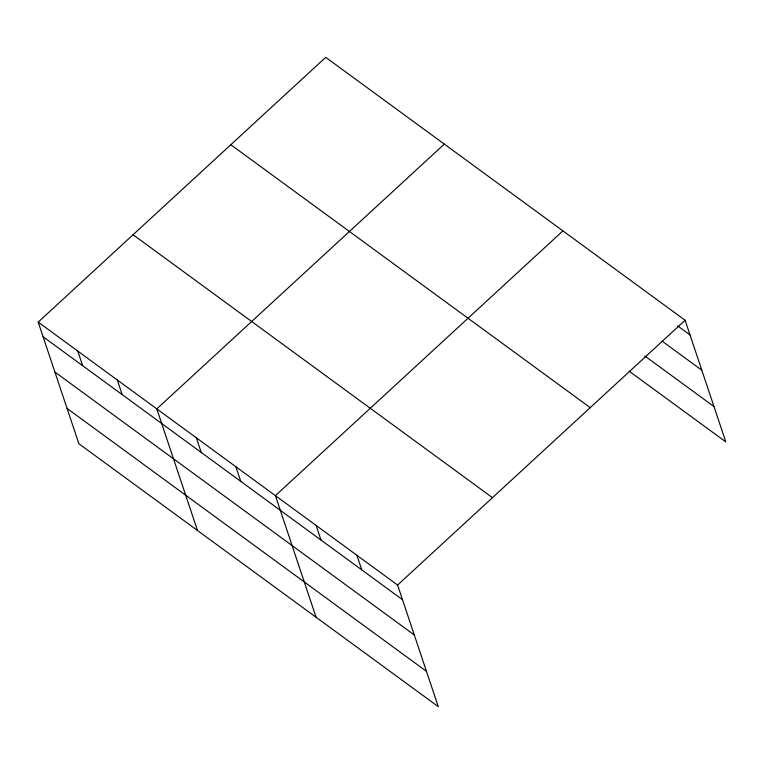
<?xml version="1.0" encoding="UTF-8"?>
<svg xmlns="http://www.w3.org/2000/svg" width="764" height="764" viewBox="0 0 764 764"><rect width="100%" height="100%" fill="white"/><g stroke="black" fill="none" stroke-linecap="round" stroke-linejoin="round"><path stroke-width="1.15" d="M38.2 322.121L397.595 585.043L438.288 706.662L78.893 443.741L38.2 322.121L325.712 57.338L685.107 320.259L725.8 441.878L629.183 371.199M444.314 144.1L156.801 408.883L197.494 530.502M562.915 230.871L275.403 495.655L316.095 617.264M397.595 585.043L685.107 320.259M677.687 325.894L690.007 334.899M662.035 341.097L701.82 370.206M644.835 355.986L713.987 406.572M230.833 144.721L590.228 407.642M133.079 234.739L492.474 497.67M43.099 336.762L402.494 599.683M54.912 372.068L414.308 634.989M67.079 408.434L426.474 671.355M356.864 555.247L361.764 569.887M316.134 525.451L321.033 540.091M235.866 466.728L240.765 481.368M196.329 437.81L201.228 452.45M117.264 379.966L122.164 394.606M77.737 351.039L82.636 365.679"/></g></svg>
